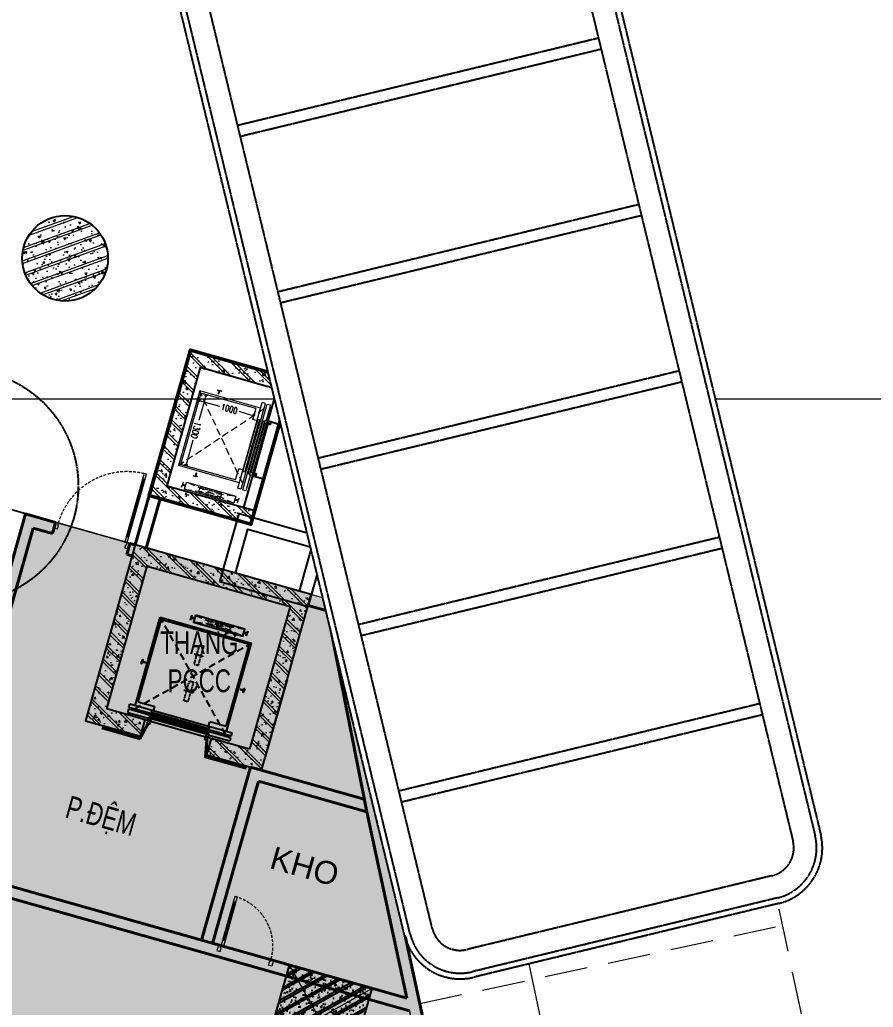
# Model space of a CAD drawing. Header units: millimetres. Extents: x -11451263 to 11578383104, y -507 to 1450429.
# Drawn here: x 11455893 to 11470842, y 1148244 to 1165549 of the extents above; entities that cross this region are included whole.
import ezdxf
from ezdxf.enums import TextEntityAlignment as Align

# ---------------------------------------------------------------- set-up
doc = ezdxf.new("R2010")
doc.units = ezdxf.units.MM
doc.header["$MEASUREMENT"] = 0
for name, pattern in [('CENTER2', [1.125, 0.75, -0.125, 0.125, -0.125]), ('DASH', [0.35, 0.25, -0.1]), ('DASH2-1', [3, 2, -1]), ('HIDDEN', [0.375, 0.25, -0.125]), ('xref.asix of  podium$0$CENTERX2', [4, 2.5, -0.5, 0.5, -0.5]), ('xref.asix of  podium$0$HIDDEN', [0.375, 0.25, -0.125]), ('xref.asix of  podium$0$PHANTOMX2', [5, 2.5, -0.5, 0.5, -0.5, 0.5, -0.5]), ('xref.asix of  podium$0$Xref_ST_MBDV Cot vach 30.7.2022$0$ST_MBDV Cot vach 220803$0$HIDDEN', [0.375, 0.25, -0.125]), ('xref.asix of  podium$0$Xref_ST_MBDV Cot vach 30.7.2022$0$ST_MBDV Cot vach 220803$0$PHANTOMX2', [5, 2.5, -0.5, 0.5, -0.5, 0.5, -0.5]), ('Xref_ST_MBDV Cot vach 30.7.2022$0$HIDDEN', [0.375, 0.25, -0.125])]:
    doc.linetypes.add(name, pattern=pattern)
doc.layers.get('0').update_dxf_attribs({"linetype": 'CONTINUOUS', "lineweight": 13})
doc.layers.get('Defpoints').update_dxf_attribs({"color": 5, "linetype": 'CONTINUOUS', "lineweight": 13})
for name, color, linetype in [('220403_HDN_Penthouse Plan$0$A-CORE-OTLN', 160, 'CONTINUOUS'), ('A-WALL-PATT', 251, 'CONTINUOUS'), ('canopy', 2, 'DASH'), ('KT-Text', 7, 'CONTINUOUS'), ('NDT Thoat nuoc rua', 3, 'CENTER2'), ('SPE-MEP-Electric', 2, 'CONTINUOUS'), ('xref.asix of  podium$0$KT-Kich thuoc', 9, 'CONTINUOUS'), ('xref.asix of  podium$0$KT-Net cot vach', 6, 'CONTINUOUS'), ('xref.asix of  podium$0$KT-Net manh', 139, 'CONTINUOUS'), ('xref.asix of  podium$0$KT-Noi that', 36, 'CONTINUOUS'), ('xref.asix of  podium$0$xref.asix of  podium$0$KT-Net cot vach', 6, 'CONTINUOUS'), ('xref.asix of  podium$0$xref.asix of  podium$0$Xref_ST_MBDV Cot vach 30.7.2022$0$KT-Tuong', 1, 'CONTINUOUS'), ('xref.asix of  podium$0$Xref_ST_MBDV Cot vach 30.7.2022$0$ST_MBDV Cot vach 220803$0$KT-Net manh', 139, 'CONTINUOUS')]:
    doc.layers.add(name, color=color, linetype=linetype)
for name, color, linetype, lineweight in [('CUA', 37, 'CONTINUOUS', 13), ('DO DIEN TICH THONG THUY', 141, 'CONTINUOUS', 13), ('KT-Chu viet', 255, 'CONTINUOUS', 20), ('KT-Kich thuoc', 159, 'CONTINUOUS', 18), ('KT-Net cat', 1, 'CONTINUOUS', 40), ('KT-Net cot', 2, 'CONTINUOUS', 50), ('KT-Net khuat', 8, 'HIDDEN', 18), ('KT-Net thay', 7, 'CONTINUOUS', 25), ('KT-Net to mau', 159, 'CONTINUOUS', 18), ('KT-Vat lieu', 250, 'CONTINUOUS', 9), ('xref.asix of  podium$0$Xref_ST_MBDV Cot vach 30.7.2022$0$ST_MBDV Cot vach 220803$0$KT-Noi that', 36, 'CONTINUOUS', 9)]:
    doc.layers.add(name, color=color, linetype=linetype, lineweight=lineweight)
doc.styles.add('Arial', font='arial.ttf')
doc.styles.add('xref.asix of  podium$0$Xref_ST_MBDV Cot vach 30.7.2022$0$ST_MBDV Cot vach 220803$0$DIM', font='vnsimli.shx', dxfattribs={"width": 0.7})
doc.styles.add('Xref_ST_MBDV Cot vach 30.7.2022$0$Arial', font='arial.ttf', dxfattribs={"width": 0.7})
doc.dimstyles.new('SPE-DIM150', dxfattribs={"dimscale": 150, "dimtxt": 2.5, "dimasz": 2.5, "dimexe": 1.25, "dimexo": 0.625, "dimtad": 1, "dimdec": 0, "dimtxsty": 'Standard', "dimcen": 2.5, "dimadec": 0, "dimazin": 0, "dimtfac": 1, "dimtdec": 0, "dimtmove": 0, "dimatfit": 3, "dimldrblk": 'CLOSEDBLANK', "dimfxl": 0, "dimarcsym": 0})
doc.dimstyles.new('xref.asix of  podium$0$Xref_ST_MBDV Cot vach 30.7.2022$0$ST_MBDV Cot vach 220803$0$CCU 1-100 A1', dxfattribs={"dimscale": 100, "dimtxt": 2.2, "dimasz": 1, "dimexe": 1, "dimexo": 0, "dimgap": 1, "dimtad": 1, "dimdec": 0, "dimdsep": 46, "dimtxsty": 'xref.asix of  podium$0$Xref_ST_MBDV Cot vach 30.7.2022$0$ST_MBDV Cot vach 220803$0$DIM', "dimblk1": 'xref.asix of  podium$0$Xref_ST_MBDV Cot vach 30.7.2022$0$ST_MBDV Cot vach 220803$0$_ARCHTICK', "dimblk2": 'xref.asix of  podium$0$Xref_ST_MBDV Cot vach 30.7.2022$0$ST_MBDV Cot vach 220803$0$_ARCHTICK', "dimsah": 1, "dimcen": 0, "dimdle": 1, "dimclrd": 256, "dimclre": 256, "dimclrt": 31, "dimadec": 0, "dimazin": 0, "dimtfac": 1, "dimtdec": 0, "dimtix": 1, "dimtmove": 2, "dimatfit": 3, "dimldrblk": 'xref.asix of  podium$0$Xref_ST_MBDV Cot vach 30.7.2022$0$ST_MBDV Cot vach 220803$0$_ARCHTICK', "dimfxl": 0, "dimtolj": 1, "dimarcsym": 0})

# ---------------------------------------------------------------- blocks, each defined once
blk = doc.blocks.new('A$C329d352b')
at = {"layer": 'SPE-MEP-Electric'}
for points in [[(-44217, 140676), (-44794, 140840), (-43920, 143923), (-43343, 143759)], [(-44163, 140869), (-44547, 140978), (-43783, 143676), (-43397, 143567)], [(-44217, 140676), (-43343, 143759)], [(-43782, 143677), (-44176, 140872)], [(-43398, 143567), (-44547, 140978)]]:
    blk.add_lwpolyline(points, dxfattribs=at)
for points in [[(-32360, 140409), (-32020, 141606), (-30480, 141169), (-30820, 139972)], [(-32086, 140561), (-31867, 141332), (-30754, 141017), (-30972, 140246)]]:
    blk.add_lwpolyline(points, close=True, dxfattribs=at)
blk = doc.blocks.new('*U81')
h = blk.add_hatch()
h.set_pattern_fill('VATLIEU04', color=250, scale=40, style=0, pattern_type=2)
h.set_pattern_definition([(50, (550, 1550), (286.904, -25.1), [30, -330]), (355, (550, 1550), (-55.5, 300.877), [24, -264]), (100.451, (573.9, 1547.9), (231.404, 275.776), [25.496, -280.457]), (46.184, (550, 1630), (426.896, -66.21), [45, -495]), (96.636, (585.57, 1624.5), (373.865, 389.65), [38.244, -420.685]), (351.184, (550, 1630), (373.865, 389.65), [36, -396]), (21, (590, 1610), (238.763, -161.048), [30, -330]), (326, (590, 1610), (97.326, 290.06), [24, -264]), (71.451, (609.9, 1596.58), (336.09, 129.012), [25.496, -280.457]), (37.5, (550, 1550), (4.864, 133.1575), [0, -260.8, 0, -268, 0, -265]), (7.5, (550, 1550), (105.228, 157.765), [0, -152.8, 0, -254.8, 0, -101]), (327.5, (460.8, 1550), (213.529, -9.022), [0, -100, 0, -312, 0, -414]), (317.5, (420.8, 1550), (233.274, 40.042), [0, -130, 0, -207.2, 0, -294]), (45, (550, 1550), (-120.208, 120.208), []), (45, (550, 1599), (-120.208, 120.208), [])])
h.paths.add_polyline_path([(-475, -475), (1025, -475), (1025, 1025), (-475, 1025)])
at = {"color": 6, "ltscale": 0.25}
blk.add_lwpolyline([(-475, -475), (1025, -475), (1025, 1025), (-475, 1025)], close=True, dxfattribs=at)
at = {"layer": 'Defpoints', "linetype": 'ByBlock', "ltscale": 30}
for p, q in [((1025, -475), (-475, 1025)), ((-475, -475), (1025, 1025))]:
    blk.add_line(p, q, dxfattribs=at)
blk = doc.blocks.new('xref.asix of  podium$0$Xref_ST_MBDV Cot vach 30.7.2022$0$ST_MBDV Cot vach 220803$0$_Open90')
at = {"color": 0, "linetype": 'ByBlock', "lineweight": -2}
for p, q in [((0, 0), (-1, 0)), ((-0.5, 0.5), (0, 0)), ((0, 0), (-0.5, -0.5))]:
    blk.add_line(p, q, dxfattribs=at)
blk = doc.blocks.new('*D79')
at = {"layer": 'Defpoints', "color": 5, "transparency": 16777216}
for p, q in [((608, 1180), (507, 1180)), ((557, 1130), (557, 913)), ((557, 230), (557, 557)), ((646, 180), (507, 180))]:
    blk.add_line(p, q, dxfattribs=at)
at = {"layer": 'Defpoints', "color": 0, "transparency": 16777216}
for p in [(557, 1180), (608, 1180), (646, 180)]:
    blk.add_point(p, dxfattribs=at)
at = {"layer": 'Defpoints', "color": 5, "transparency": 16777216, "xscale": 50, "yscale": 50, "zscale": 50}
for p, rotation in [((557, 1180), 90), ((557, 180), 270)]:
    blk.add_blockref('xref.asix of  podium$0$Xref_ST_MBDV Cot vach 30.7.2022$0$ST_MBDV Cot vach 220803$0$_Open90', p, dxfattribs=dict(at, rotation=rotation))
at = {"layer": 'Defpoints', "color": 5, "transparency": 16777216, "insert": (557, 735), "char_height": 110, "attachment_point": 5, "rotation": 90, "style": 'xref.asix of  podium$0$Xref_ST_MBDV Cot vach 30.7.2022$0$ST_MBDV Cot vach 220803$0$DIM'}
blk.add_mtext('\\A1;1000', dxfattribs=at)
blk = doc.blocks.new('xref.asix of  podium$0$Xref_ST_MBDV Cot vach 30.7.2022$0$ST_MBDV Cot vach 220803$0$_ARCHTICK')
at = {"color": 0, "linetype": 'ByBlock', "const_width": 0.15}
blk.add_lwpolyline([(-0.5, -0.5), (0.5, 0.5)], dxfattribs=at)
blk = doc.blocks.new('*D80')
at = {"layer": 'Defpoints', "color": 5, "transparency": 16777216}
for p, q in [((425, 205), (425, 326)), ((475, 276), (897, 276)), ((1675, 276), (1253, 276)), ((1725, 205), (1725, 326))]:
    blk.add_line(p, q, dxfattribs=at)
at = {"layer": 'Defpoints', "color": 0, "transparency": 16777216}
for p in [(425, 205), (1725, 276), (1725, 205)]:
    blk.add_point(p, dxfattribs=at)
at = {"layer": 'Defpoints', "color": 5, "transparency": 16777216, "xscale": 50, "yscale": 50, "zscale": 50, "rotation": 180}
blk.add_blockref('xref.asix of  podium$0$Xref_ST_MBDV Cot vach 30.7.2022$0$ST_MBDV Cot vach 220803$0$_Open90', (425, 276), dxfattribs=at)
at = {"layer": 'Defpoints', "color": 5, "transparency": 16777216, "xscale": 50, "yscale": 50, "zscale": 50}
blk.add_blockref('xref.asix of  podium$0$Xref_ST_MBDV Cot vach 30.7.2022$0$ST_MBDV Cot vach 220803$0$_Open90', (1725, 276), dxfattribs=at)
at = {"layer": 'Defpoints', "color": 5, "transparency": 16777216, "insert": (1075, 276), "char_height": 110, "attachment_point": 5, "style": 'xref.asix of  podium$0$Xref_ST_MBDV Cot vach 30.7.2022$0$ST_MBDV Cot vach 220803$0$DIM'}
blk.add_mtext('\\A1;1300', dxfattribs=at)
blk = doc.blocks.new('xref.asix of  podium$0$TM KHACH CH (NT2)')
at = {"layer": 'xref.asix of  podium$0$KT-Net manh'}
for p, q in [((2832, 100), (2832, -583.1)), ((2850, 100), (2850, -595.3)), ((2500, -537.5), (2500, -1837.5)), ((2550, -644.8), (2832, -583.1)), ((2550, -663.3), (2847, -598.3)), ((2847, -595.3), (2847, -598.3)), ((2850, -595.3), (2847, -595.3)), ((2550, -1711.7), (2847, -1776.7)), ((2550, -1730.2), (2832, -1791.9)), ((2832, -2525), (2832, -1791.9)), ((2847, -1779.7), (2847, -1776.7)), ((2850, -1779.7), (2847, -1779.7)), ((2850, -2525), (2850, -1779.7))]:
    blk.add_line(p, q, dxfattribs=at)
at = {"layer": 'xref.asix of  podium$0$KT-Net manh', "ltscale": 2}
for points in [[(2510, -637.5), (2500, -637.5), (2500, -687.5), (2550, -687.5), (2550, -637.5), (2540, -637.5), (2540, -647.5), (2541.6, -647.5), (2541.6, -639.1), (2548.4, -639.1), (2548.4, -685.9), (2501.6, -685.9), (2501.6, -639.1), (2508.4, -639.1), (2508.4, -647.5), (2510, -647.5)], [(2510, -1737.5), (2500, -1737.5), (2500, -1687.5), (2550, -1687.5), (2550, -1737.5), (2540, -1737.5), (2540, -1727.5), (2541.6, -1727.5), (2541.6, -1735.9), (2548.4, -1735.9), (2548.4, -1689.1), (2501.6, -1689.1), (2501.6, -1735.9), (2508.4, -1735.9), (2508.4, -1727.5), (2510, -1727.5)]]:
    blk.add_lwpolyline(points, close=True, dxfattribs=at)
at = {"layer": 'xref.asix of  podium$0$KT-Net manh', "const_width": 2}
for points in [[(2847, -595.3), (2832, -583.1)], [(2847, -1779.7), (2832, -1791.9)]]:
    blk.add_lwpolyline(points, dxfattribs=at)
at = {"layer": 'xref.asix of  podium$0$KT-Noi that', "linetype": 'Continuous'}
for p, q in [((1497.5, -260.5), (1497.5, -255.5)), ((1497.5, -255.5), (1535, -255.5)), ((1500.5, -263.5), (1530, -266.6)), ((1530, -316.5), (1530, -287.5)), ((1531, -317.5), (1535, -317.5)), ((1533, -283.4), (1533, -269.6)), ((1572.5, -255.5), (1535, -255.5)), ((1539, -317.5), (1535, -317.5)), ((1537.1, -283.4), (1537.1, -269.6)), ((1540, -316.5), (1540, -287.5)), ((1569.5, -263.5), (1540.1, -266.6)), ((1572.5, -260.5), (1572.5, -255.5)), ((516.5, -877.5), (545.6, -877.5)), ((516.5, -880.7), (516.5, -877.5)), ((516.5, -880.7), (545.6, -880.7)), ((551.8, -931.3), (551.8, -886.9)), ((555, -931.3), (555, -886.9)), ((558, -934.3), (562, -934.3)), ((558, -937.5), (562, -937.5)), ((565, -931.3), (565, -886.9)), ((568.2, -931.3), (568.2, -886.9)), ((603.5, -877.5), (574.4, -877.5)), ((603.5, -880.7), (574.4, -880.7)), ((603.5, -880.7), (603.5, -877.5)), ((516.5, -1894.3), (545.6, -1894.3)), ((516.5, -1897.5), (545.6, -1897.5)), ((551.8, -1843.7), (551.8, -1888.1)), ((555, -1843.7), (555, -1888.1)), ((558, -1837.5), (562, -1837.5)), ((558, -1840.7), (562, -1840.7)), ((565, -1843.7), (565, -1888.1)), ((568.2, -1843.7), (568.2, -1888.1)), ((603.5, -1894.3), (574.4, -1894.3)), ((603.5, -1897.5), (574.4, -1897.5)), ((1530, -2058.5), (1530, -2087.5)), ((1531, -2057.5), (1535, -2057.5)), ((1539, -2057.5), (1535, -2057.5)), ((1540, -2058.5), (1540, -2087.5)), ((1497.5, -2114.5), (1497.5, -2119.5)), ((1497.5, -2119.5), (1535, -2119.5)), ((1500.5, -2111.5), (1529.9, -2108.4)), ((1532.9, -2091.6), (1532.9, -2105.4)), ((1572.5, -2119.5), (1535, -2119.5)), ((1537.1, -2091.6), (1537.1, -2105.4)), ((1569.5, -2111.5), (1540.1, -2108.4)), ((1572.5, -2114.5), (1572.5, -2119.5))]:
    blk.add_line(p, q, dxfattribs=at)
at = {"layer": 'xref.asix of  podium$0$KT-Noi that', "linetype": 'Continuous', "ltscale": 2}
for p, q in [((2310, -2117.5), (2310, -257.5)), ((2370, -257.5), (2310, -257.5)), ((2370, -2117.5), (2370, -257.5)), ((2400, -2117.5), (2400, -257.5)), ((2400, -257.5), (2460, -257.5)), ((2460, -257.5), (2460, -637.5)), ((700, -356.5), (700, -2018.5)), ((2310, -356.5), (700, -356.5)), ((730, -387.5), (730, -1987.5)), ((2230, -387.5), (730, -387.5)), ((2230, -387.5), (2230, -687.5)), ((2310, -687.5), (2230, -687.5)), ((2314, -1712.5), (2314, -662.5)), ((2348, -662.5), (2314, -662.5)), ((2348, -1712.5), (2348, -662.5)), ((2411, -1717.5), (2411, -657.5)), ((2411, -657.5), (2441.3, -657.5)), ((2441.3, -1717.5), (2441.3, -657.5)), ((2455, -1687.5), (2455, -687.5)), ((2314, -1187.5), (2348, -1187.5)), ((2411, -1187.5), (2441.3, -1187.5)), ((2230, -1987.5), (2230, -1687.5)), ((2310, -1687.5), (2230, -1687.5)), ((2348, -1712.5), (2314, -1712.5)), ((2411, -1717.5), (2441.3, -1717.5)), ((2460, -2117.5), (2460, -1737.5)), ((2310, -2018.5), (700, -2018.5)), ((2230, -1987.5), (730, -1987.5)), ((2370, -2117.5), (2310, -2117.5)), ((2400, -2117.5), (2460, -2117.5))]:
    blk.add_line(p, q, dxfattribs=at)
at = {"layer": 'xref.asix of  podium$0$KT-Noi that', "linetype": 'xref.asix of  podium$0$HIDDEN', "ltscale": 500}
for p, q in [((2370, -356.5), (700, -2018.5)), ((2370, -2018.5), (700, -356.5)), ((495, -937.5), (625, -1837.5)), ((495, -1837.5), (625, -937.5))]:
    blk.add_line(p, q, dxfattribs=at)
at = {"layer": 'xref.asix of  podium$0$KT-Noi that', "linetype": 'xref.asix of  podium$0$CENTERX2'}
for p, q in [((1155, -1101.5), (1155, -1270.8)), ((1815, -1101.5), (1815, -1270.8))]:
    blk.add_line(p, q, dxfattribs=at)
at = {"layer": 'xref.asix of  podium$0$KT-Noi that', "linetype": 'Continuous', "ltscale": 2}
for points in [[(2485, -637.5), (2445, -637.5), (2445, -687.5), (2485, -687.5)], [(495, -937.5), (625, -937.5), (625, -1837.5), (495, -1837.5)], [(2485, -1737.5), (2445, -1737.5), (2445, -1687.5), (2485, -1687.5)]]:
    blk.add_lwpolyline(points, close=True, dxfattribs=at)
at = {"layer": 'xref.asix of  podium$0$KT-Noi that', "linetype": 'xref.asix of  podium$0$PHANTOMX2'}
for points in [[(524, -1187.5), (524, -1587.5), (596, -1587.5), (596, -1187.5)], [(975, -1151.5), (975, -1223.5), (1335, -1223.5), (1335, -1151.5)], [(1635, -1151.5), (1635, -1223.5), (1995, -1223.5), (1995, -1151.5)]]:
    blk.add_lwpolyline(points, close=True, dxfattribs=at)
at = {"layer": 'xref.asix of  podium$0$KT-Noi that', "linetype": 'Continuous'}
for centre, radius, start, end in [((1500.5, -260.5), 3, 179.99965, 269.99965), ((1530, -269.6), 3, 359.99965, 89.99965), ((1527.7, -282.8), 5.25, 295.66937, 353.31693), ((1531, -316.5), 1, 179.99965, 269.99965), ((1540.1, -269.6), 3, 89.99965, 179.99965), ((1542.3, -282.8), 5.25, 186.68237, 244.32993), ((1539, -316.5), 1, 269.99965, 359.99965), ((1569.5, -260.5), 3, 269.99965, 359.99965), ((545.6, -886.9), 9.4, 359.99965, 89.99965), ((545.6, -886.9), 6.2, 359.99965, 89.99965), ((558, -931.3), 6.2, 179.99965, 269.99965), ((558, -931.3), 3, 179.99965, 269.99965), ((562, -931.3), 6.2, 269.99965, 359.99965), ((562, -931.3), 3, 269.99965, 359.99965), ((574.4, -886.9), 9.4, 89.99965, 179.99965), ((574.4, -886.9), 6.2, 89.99965, 179.99965), ((545.6, -1888.1), 6.2, 269.99965, 359.99965), ((545.6, -1888.1), 9.4, 269.99965, 359.99965), ((558, -1843.7), 6.2, 89.99965, 179.99965), ((558, -1843.7), 3, 89.99965, 179.99965), ((562, -1843.7), 6.2, 359.99965, 89.99965), ((562, -1843.7), 3, 359.99965, 89.99965), ((574.4, -1888.1), 9.4, 179.99965, 269.99965), ((574.4, -1888.1), 6.2, 179.99965, 269.99965), ((1531, -2058.5), 1, 89.99965, 179.99965), ((1539, -2058.5), 1, 359.99965, 89.99965), ((1500.5, -2114.5), 3, 89.99965, 179.99965), ((1529.9, -2105.4), 3, 269.99965, 359.99965), ((1527.7, -2092.2), 5.25, 6.68237, 64.32993), ((1542.3, -2092.2), 5.25, 115.66937, 173.31693), ((1540.1, -2105.4), 3, 179.99965, 269.99965), ((1569.5, -2114.5), 3, 359.99965, 89.99965)]:
    blk.add_arc(centre, radius, start, end, dxfattribs=at)
blk = doc.blocks.new('*U321')
blk.add_line((115, -40), (1126, 245))
for points in [[(14, -48), (1216, 292), (1227, 253), (24, -87)], [(110, -21), (121, -59), (1131, 226), (1120, 265)], [(-96, -27), (-80, -85), (-22, -69), (-25, -59), (14, -48), (0, 0)], [(271, -1326), (255, -1269), (312, -1252), (315, -1262), (354, -1251), (367, -1299)]]:
    blk.add_lwpolyline(points, close=True)
at = {"linetype": 'Xref_ST_MBDV Cot vach 30.7.2022$0$HIDDEN', "ltscale": 200}
blk.add_arc((14, -48), 1250, 285.7788, 15.7788, dxfattribs=at)
blk = doc.blocks.new('_ClosedBlank')
at = {"linetype": 'ByBlock', "lineweight": -2}
for p, q in [((-1, 0.167), (0, 0)), ((-1, 0.167), (-1, -0.167)), ((0, 0), (-1, -0.167))]:
    blk.add_line(p, q, dxfattribs=at)
blk = doc.blocks.new('*U404')
blk.add_line((77, 95), (751, 285))
for points in [[(-368, 936), (-352, 878), (-294, 894), (-297, 904), (-259, 915), (-272, 963)], [(-14, 48), (853, 293), (842, 332), (-24, 87)], [(83, 75), (72, 114), (746, 304), (757, 266)], [(-96, -27), (-113, 31), (-55, 47), (-52, 37), (-14, 48), (0, 0)]]:
    blk.add_lwpolyline(points, close=True)
at = {"linetype": 'Xref_ST_MBDV Cot vach 30.7.2022$0$HIDDEN', "ltscale": 200}
blk.add_arc((-14, 48), 901, 15.7788, 105.7788, dxfattribs=at)
blk = doc.blocks.new('WWW')
at = {"layer": 'Defpoints', "linetype": 'DASH2-1', "lineweight": 13, "ltscale": 1000, "flags": 128}
blk.add_lwpolyline([(11429817, 1022160), (11450185, 1019986), (11488616, 1021167), (11491469, 1024811), (11462656, 1159054), (11457975, 1176931), (11455626, 1177745), (11446686, 1170981), (11423167, 1153070), (11399484, 1135983, 0.684877), (11429817, 1022160)], format="xyb", dxfattribs=at)
blk = doc.blocks.new('jghjghjgh')
at = {"layer": 'Defpoints', "linetype": 'HIDDEN', "ltscale": 3000}
blk.add_line((11462899, 1148308), (11469253, 1149677), dxfattribs=at)
blk.add_lwpolyline([(11456996, 1172367, -0.049369), (11457250, 1171653), (11460684, 1158584), (11464181, 1142359), (11470535, 1143729), (11467007, 1160096), (11464105, 1171140), (11463521, 1173363, 0.046068), (11462874, 1175143), (11456996, 1172367)], format="xyb", dxfattribs=at)
blk = doc.blocks.new('jghhjkghjkgj')
at = {"layer": 'DO DIEN TICH THONG THUY', "elevation": 0}
blk.add_lwpolyline([(11459062, 1131341), (11461019, 1138270), (11459768, 1138623), (11460176, 1140067), (11461427, 1139713), (11463197, 1145976), (11462722, 1148180), (11462007, 1148383), (11461653, 1147132), (11460210, 1147539), (11460563, 1148790), (11454212, 1150592), (11455121, 1153809), (11442035, 1157507), (11441183, 1154490, -0.974186), (11440767, 1153018), (11438817, 1146118, -0.974187), (11438401, 1144646), (11436451, 1137746, -0.974187), (11436035, 1136274), (11434085, 1129373, -0.664839)], format="xyb", dxfattribs=at)
blk = doc.blocks.new('hgjghj')
at = {"layer": 'A-WALL-PATT', "true_color": 0xabb2b5}
h = blk.add_hatch(color=253, dxfattribs=at)
h.dxf.hatch_style = 1
h.paths.add_polyline_path([(11436646, 1159707), (11438088, 1159308), (11436673, 1154210), (11440726, 1153086), (11441972, 1157548), (11447538, 1155970), (11448413, 1159048), (11461376, 1155372), (11462672, 1149364), (11462892, 1148340), (11463403, 1145969), (11465230, 1145453), (11463197, 1145976), (11462722, 1148180), (11454210, 1150586), (11456000, 1156896), (11448413, 1159048), (11437830, 1162039), (11437151, 1161525)])
h = blk.add_hatch(color=253, dxfattribs=at)
h.dxf.hatch_style = 1
h.paths.add_polyline_path([(11436646, 1159707), (11438088, 1159308), (11436673, 1154210), (11440726, 1153086), (11441972, 1157548), (11447538, 1155970), (11448413, 1159048), (11461376, 1155372), (11462672, 1149364), (11462892, 1148340), (11463403, 1145969), (11465230, 1145453), (11463197, 1145976), (11462722, 1148180), (11454210, 1150586), (11456000, 1156896), (11448413, 1159048), (11437830, 1162039), (11437151, 1161525)])
at = {"layer": 'A-WALL-PATT', "true_color": 0xf1f36d}
h = blk.add_hatch(color=51, dxfattribs=at)
h.dxf.hatch_style = 1
edge = h.paths.add_edge_path()
edge.add_line((11400417, 1114522), (11393729, 1120046))
edge.add_arc((11392149, 1120557), 1661, 342.0512, 379.3502)
edge.add_arc((11397533, 1122829), 4187, 140.7169, 204.269, ccw=False)
edge.add_line((11394292, 1125480), (11406005, 1139670))
edge.add_arc((11408121, 1137815), 2814, 115.4435, 138.7669, ccw=False)
edge.add_arc((11408116, 1137836), 2793, 71.9427, 115.5353, ccw=False)
edge.add_line((11408981, 1140491), (11423513, 1135368))
edge.add_arc((11425517, 1142388), 7300, 254.0664, 262.0884)
edge.add_arc((11425521, 1142382), 7295, 262.0509, 344.2587)
edge.add_line((11432542, 1140403), (11435749, 1151752))
edge.add_line((11435749, 1151752), (11436167, 1151637))
edge.add_line((11436167, 1151637), (11436866, 1154157))
edge.add_line((11436866, 1154157), (11440536, 1153137))
edge.add_line((11440536, 1153137), (11441972, 1157548))
edge.add_line((11441972, 1157548), (11455125, 1153819))
edge.add_line((11455125, 1153819), (11454210, 1150586))
edge.add_line((11454210, 1150586), (11462722, 1148180))
edge.add_line((11462722, 1148180), (11463197, 1145976))
edge.add_line((11463197, 1145976), (11461019, 1138270))
edge.add_line((11461019, 1138270), (11461212, 1138215))
edge.add_line((11461212, 1138215), (11456484, 1121485))
edge.add_line((11456484, 1121485), (11433498, 1127980))
edge.add_line((11433498, 1127980), (11434360, 1131062))
edge.add_line((11434360, 1131062), (11430758, 1132085))
edge.add_arc((11430348, 1130643), 1500, 74.1404, 112.3576)
edge.add_arc((11425517, 1142388), 11200, 260.4187, 292.3576, ccw=False)
edge.add_line((11423653, 1131344), (11417121, 1133200))
edge.add_arc((11416828, 1131138), 2082, 81.9202, 134.1726)
edge.add_line((11415377, 1132632), (11413602, 1130480))
edge.add_line((11413602, 1130480), (11412261, 1128864))
edge.add_line((11412261, 1128864), (11408249, 1124006))
edge.add_line((11408249, 1124006), (11414418, 1118912))
edge.add_line((11414418, 1118912), (11412507, 1116599))
edge.add_line((11412507, 1116599), (11406339, 1121693))
edge.add_line((11406339, 1121693), (11402391, 1116913))
edge.add_line((11402391, 1116913), (11410025, 1110608))
edge.add_line((11410025, 1110608), (11408053, 1108222))
edge.add_line((11408053, 1108222), (11400417, 1114522))
blk.add_lwpolyline([(11436646, 1159707), (11438088, 1159308), (11436673, 1154210), (11440726, 1153086), (11441972, 1157548), (11447538, 1155970), (11448413, 1159048), (11461376, 1155372), (11462672, 1149364), (11462892, 1148340), (11463403, 1145969), (11465230, 1145453), (11463197, 1145976), (11463197, 1145976), (11462722, 1148180), (11454210, 1150586), (11456000, 1156896), (11448413, 1159048), (11437830, 1162039), (11437151, 1161525), (11436646, 1159707, 2.147126)], format="xyb")
at = {"elevation": 0}
blk.add_lwpolyline([(11408981, 1140491), (11423513, 1135368, 0.035017), (11424513, 1135157, 0.374918), (11432542, 1140403), (11435749, 1151752), (11436167, 1151637), (11436866, 1154157), (11440536, 1153137), (11441972, 1157548), (11455125, 1153819), (11454210, 1150586), (11462722, 1148180), (11463197, 1145976), (11461019, 1138270), (11461212, 1138215), (11456484, 1121485), (11433498, 1127980), (11434360, 1131062), (11430758, 1132085, 0.168317), (11429778, 1132030, -0.140269), (11423653, 1131344), (11417121, 1133200, 0.232028)], format="xyb", dxfattribs=at)
blk = doc.blocks.new('khgklh')
at = {"ltscale": 5}
blk.add_wipeout([(32602, 76027), (33363, 77137), (38685, 78529), (39892, 77792), (45303, 55444), (44861, 54387), (39216, 52966), (38008, 53702)], dxfattribs=at).translate(0, 0, 0)
at = {"layer": 'canopy', "ltscale": 5}
for p, q in [((35085, 67898, 0), (41403, 69428)), ((35132, 67704, 0), (41450, 69233)), ((35791, 64982, 0), (42109, 66512)), ((35838, 64788, 0), (42156, 66318)), ((36497, 62067, 0), (42815, 63596)), ((36544, 61872, 0), (42862, 63402)), ((37203, 59151, 0), (43521, 60681)), ((37250, 58956, 0), (43568, 60486)), ((37909, 56235, 0), (44227, 57765)), ((37956, 56041, 0), (44274, 57570))]:
    blk.add_line(p, q, dxfattribs=at)
at = {"layer": 'canopy', "ltscale": 5, "elevation": 0}
for points in [[(33339, 77234), (38685, 78529, -0.414214), (39892, 77792), (45298, 55467, -0.414214), (44561, 54260), (39216, 52966, -0.414214), (38008, 53702), (32602, 76027, -0.414214)], [(33363, 77137), (38708, 78431, -0.414214), (39795, 77768), (45200, 55444, -0.414214), (44538, 54357), (39192, 53063, -0.414214), (38105, 53726), (32700, 76050, -0.414214)], [(33457, 76748), (38802, 78043, -0.414214), (39406, 77674), (44812, 55350, -0.414214), (44443, 54746), (39098, 53452, -0.414214), (38494, 53820), (33088, 76145, -0.414214)]]:
    blk.add_lwpolyline(points, format="xyb", close=True, dxfattribs=at)
blk = doc.blocks.new('A$C59794006')
at = {"layer": 'NDT Thoat nuoc rua'}
blk.add_circle((-31959, 132072, 0), 2044, dxfattribs=at)
blk = doc.blocks.new('xref.asix of  podium$0$Xref_ST_MBDV Cot vach 30.7.2022$0$ST_MBDV Cot vach 220803$0$THANG MAY RAC 500KG')
at = {"layer": 'xref.asix of  podium$0$Xref_ST_MBDV Cot vach 30.7.2022$0$ST_MBDV Cot vach 220803$0$KT-Net manh'}
blk.add_line((575, 1450), (1575, 1450), dxfattribs=at)
at = {"layer": 'xref.asix of  podium$0$Xref_ST_MBDV Cot vach 30.7.2022$0$ST_MBDV Cot vach 220803$0$KT-Net manh', "linetype": 'Continuous', "ltscale": 2}
blk.add_line((575, 1450), (1575, 1450), dxfattribs=at)
at = {"layer": 'xref.asix of  podium$0$Xref_ST_MBDV Cot vach 30.7.2022$0$ST_MBDV Cot vach 220803$0$KT-Net manh', "ltscale": 2}
for points in [[(575, 1460), (575, 1450), (625, 1450), (625, 1500), (575, 1500), (575, 1490), (585, 1490), (585, 1491.6), (576.6, 1491.6), (576.6, 1498.4), (623.4, 1498.4), (623.4, 1451.6), (576.6, 1451.6), (576.6, 1458.4), (585, 1458.4), (585, 1460)], [(1575, 1460), (1575, 1450), (1525, 1450), (1525, 1500), (1575, 1500), (1575, 1490), (1565, 1490), (1565, 1491.6), (1573.4, 1491.6), (1573.4, 1498.4), (1526.6, 1498.4), (1526.6, 1451.6), (1573.4, 1451.6), (1573.4, 1458.4), (1565, 1458.4), (1565, 1460)]]:
    blk.add_lwpolyline(points, close=True, dxfattribs=at)
at = {"layer": 'xref.asix of  podium$0$Xref_ST_MBDV Cot vach 30.7.2022$0$ST_MBDV Cot vach 220803$0$KT-Noi that', "linetype": 'Continuous', "ltscale": 2}
for p, q in [((295, 1410), (575, 1410)), ((295, 1350), (295, 1410)), ((1555, 1391.3), (595, 1391.3)), ((595, 1361), (595, 1391.3)), ((1525, 1405), (625, 1405)), ((1075, 1361), (1075, 1391.3)), ((1555, 1361), (1555, 1391.3)), ((1855, 1410), (1575, 1410)), ((1855, 1350), (1855, 1410)), ((1855, 1350), (295, 1350)), ((1855, 1320), (295, 1320)), ((295, 1320), (295, 1260)), ((1855, 1260), (295, 1260)), ((394, 1260), (394, 150)), ((1555, 1361), (595, 1361)), ((1550, 1298), (600, 1298)), ((600, 1298), (600, 1264)), ((1550, 1264), (600, 1264)), ((625, 1260), (625, 1180)), ((1075, 1264), (1075, 1298)), ((1525, 1260), (1525, 1180)), ((1550, 1298), (1550, 1264)), ((1756, 1260), (1756, 150)), ((1855, 1320), (1855, 1260)), ((425, 1180), (425, 180)), ((425, 1180), (625, 1180)), ((1725, 1180), (1525, 1180)), ((1725, 1180), (1725, 180)), ((425, 180), (1725, 180)), ((394, 150), (1756, 150))]:
    blk.add_line(p, q, dxfattribs=at)
at = {"layer": 'xref.asix of  podium$0$Xref_ST_MBDV Cot vach 30.7.2022$0$ST_MBDV Cot vach 220803$0$KT-Noi that', "linetype": 'xref.asix of  podium$0$Xref_ST_MBDV Cot vach 30.7.2022$0$ST_MBDV Cot vach 220803$0$HIDDEN', "ltscale": 500}
for p, q in [((394, 1320), (1756, 150)), ((1756, 1320), (394, 150)), ((2126.2, 363.2), (1996.2, 1263.2)), ((2126.2, 1263.2), (1996.2, 363.2))]:
    blk.add_line(p, q, dxfattribs=at)
at = {"layer": 'xref.asix of  podium$0$Xref_ST_MBDV Cot vach 30.7.2022$0$ST_MBDV Cot vach 220803$0$KT-Noi that', "linetype": 'Continuous'}
for p, q in [((2017.7, 1323.2), (2046.8, 1323.2)), ((2017.7, 1320), (2046.8, 1320)), ((2053, 1269.4), (2053, 1313.8)), ((2056.2, 1269.4), (2056.2, 1313.8)), ((2063.2, 1266.4), (2059.2, 1266.4)), ((2063.2, 1263.2), (2059.2, 1263.2)), ((2066.2, 1269.4), (2066.2, 1313.8)), ((2069.4, 1269.4), (2069.4, 1313.8)), ((2104.7, 1323.2), (2075.6, 1323.2)), ((2104.7, 1320), (2075.6, 1320)), ((298, 522.5), (293, 522.5)), ((293, 522.5), (293, 485)), ((301, 519.5), (304.1, 490.1)), ((1849, 519.5), (1845.9, 490.1)), ((1852, 522.5), (1857, 522.5)), ((1857, 522.5), (1857, 485)), ((293, 447.5), (293, 485)), ((298, 447.5), (293, 447.5)), ((301, 450.5), (304.1, 479.9)), ((320.9, 487.1), (307.1, 487.1)), ((320.9, 482.9), (307.1, 482.9)), ((354, 490), (325, 490)), ((354, 480), (325, 480)), ((355, 489), (355, 485)), ((355, 481), (355, 485)), ((1795, 489), (1795, 485)), ((1795, 481), (1795, 485)), ((1796, 490), (1825, 490)), ((1796, 480), (1825, 480)), ((1829.1, 487.1), (1842.9, 487.1)), ((1829.1, 482.9), (1842.9, 482.9)), ((1849, 450.5), (1845.9, 479.9)), ((1852, 447.5), (1857, 447.5)), ((1857, 447.5), (1857, 485)), ((2053, 357), (2053, 312.6)), ((2056.2, 357), (2056.2, 312.6)), ((2063.2, 363.2), (2059.2, 363.2)), ((2063.2, 360), (2059.2, 360)), ((2066.2, 357), (2066.2, 312.6)), ((2069.4, 357), (2069.4, 312.6)), ((2017.7, 306.4), (2046.8, 306.4)), ((2017.7, 306.4), (2017.7, 303.2)), ((2017.7, 303.2), (2046.8, 303.2)), ((2104.7, 306.4), (2075.6, 306.4)), ((2104.7, 303.2), (2075.6, 303.2)), ((2104.7, 306.4), (2104.7, 303.2))]:
    blk.add_line(p, q, dxfattribs=at)
at = {"layer": 'xref.asix of  podium$0$Xref_ST_MBDV Cot vach 30.7.2022$0$ST_MBDV Cot vach 220803$0$KT-Noi that', "linetype": 'Continuous', "ltscale": 2}
for points in [[(575, 1435), (575, 1395), (625, 1395), (625, 1435)], [(1575, 1435), (1575, 1395), (1525, 1395), (1525, 1435)], [(2126.2, 363.2), (1996.2, 363.2), (1996.2, 1263.2), (2126.2, 1263.2)]]:
    blk.add_lwpolyline(points, close=True, dxfattribs=at)
at = {"layer": 'xref.asix of  podium$0$Xref_ST_MBDV Cot vach 30.7.2022$0$ST_MBDV Cot vach 220803$0$KT-Noi that', "linetype": 'xref.asix of  podium$0$Xref_ST_MBDV Cot vach 30.7.2022$0$ST_MBDV Cot vach 220803$0$PHANTOMX2'}
blk.add_lwpolyline([(2097.2, 613.2), (2097.2, 1013.2), (2025.2, 1013.2), (2025.2, 613.2)], close=True, dxfattribs=at)
at = {"layer": 'xref.asix of  podium$0$Xref_ST_MBDV Cot vach 30.7.2022$0$ST_MBDV Cot vach 220803$0$KT-Noi that', "linetype": 'Continuous'}
for centre, radius, start, end in [((2046.8, 1313.8), 9.4, 0, 90), ((2046.8, 1313.8), 6.2, 0, 90), ((2059.2, 1269.4), 6.2, 180, 270), ((2059.2, 1269.4), 3, 180, 270), ((2063.2, 1269.4), 6.2, 270, 0), ((2063.2, 1269.4), 3, 270, 0), ((2075.6, 1313.8), 9.4, 90, 180), ((2075.6, 1313.8), 6.2, 90, 180), ((298, 519.5), 3, 0, 90), ((1852, 519.5), 3, 90, 180), ((298, 450.5), 3, 270, 0), ((307.1, 490.1), 3, 180, 270), ((307.1, 479.9), 3, 90, 180), ((320.3, 492.3), 5.25, 276.68272, 334.33028), ((320.3, 477.7), 5.25, 25.66972, 83.31728), ((354, 489), 1, 0, 90), ((354, 481), 1, 270, 0), ((1796, 489), 1, 90, 180), ((1796, 481), 1, 180, 270), ((1829.7, 492.3), 5.25, 205.66972, 263.31728), ((1829.7, 477.7), 5.25, 96.68272, 154.33028), ((1842.9, 490.1), 3, 270, 0), ((1842.9, 479.9), 3, 0, 90), ((1852, 450.5), 3, 180, 270), ((2059.2, 357), 6.2, 90, 180), ((2059.2, 357), 3, 90, 180), ((2063.2, 357), 6.2, 0, 90), ((2063.2, 357), 3, 0, 90), ((2046.8, 312.6), 9.4, 270, 0), ((2046.8, 312.6), 6.2, 270, 0), ((2075.6, 312.6), 9.4, 180, 270), ((2075.6, 312.6), 6.2, 180, 270)]:
    blk.add_arc(centre, radius, start, end, dxfattribs=at)
at = {"layer": 'Defpoints', "color": 5}
for base, p1, p2, angle, picture, middle in [((556.9, 1180), (645.5, 180), (608.5, 1180), 90, '*D79', (556.9, 735)), ((1725, 275.7), (425, 204.6), (1725, 204.6), 180, '*D80', (1075, 275.7))]:
    dim = blk.add_linear_dim(base=base, p1=p1, p2=p2, angle=angle, dimstyle='xref.asix of  podium$0$Xref_ST_MBDV Cot vach 30.7.2022$0$ST_MBDV Cot vach 220803$0$CCU 1-100 A1', override={"dimscale": 50, "dimblk1": 'xref.asix of  podium$0$Xref_ST_MBDV Cot vach 30.7.2022$0$ST_MBDV Cot vach 220803$0$_Open90', "dimblk2": 'xref.asix of  podium$0$Xref_ST_MBDV Cot vach 30.7.2022$0$ST_MBDV Cot vach 220803$0$_Open90', "dimclrd": 5, "dimclre": 5, "dimclrt": 5, "dimlwd": 65535, "dimlwe": 65535}, dxfattribs=at)
    dim.commit()
    dim.dimension.update_dxf_attribs({"geometry": picture, "text_midpoint": middle, "dimtype": 128})
blk = doc.blocks.new('gfdgdfg')
at = {"layer": 'KT-Vat lieu', "ltscale": 0.5}
h = blk.add_hatch(dxfattribs=at)
h.set_pattern_fill('VATLIEU04', color=256, scale=50, angle=335, pattern_type=2)
h.set_pattern_definition([(25, (-102670.27, 114112.23), (311.76915, -180), [37.5, -412.5]), (330, (-102670.27, 114112.23), (96.0694, 370.1782), [30, -330]), (75.4514, (-102644.3, 114097.23), (407.8386, 190.1779), [31.8701, -350.5711]), (21.1842, (-102628, 114202.86), (448.6488, -300.5234), [56.25, -618.75]), (71.6356, (-102590.6, 114177.8), (629.386, 243.9225), [47.8051, -525.8565]), (326.1842, (-102628, 114202.86), (629.3859, 243.923), [45, -495]), (356, (-102593.26, 114159.07), (185.4137, -308.5802), [37.5, -412.5]), (301, (-102593.26, 114159.07), (263.4901, 277.1898), [30, -330]), (46.4514, (-102577.8, 114133.36), (448.9038, -31.3908), [31.8701, -350.5711]), (12.5, (-102670.27, 114112.23), (75.8538, 148.28266), [0, -326, 0, -335, 0, -331.25]), (342.5, (-102670.27, 114112.23), (202.55378, 123.1402), [0, -191, 0, -318.5, 0, -126.25]), (302.5, (-102771.33, 114159.35), (237.13767, -123.02238), [0, -125, 0, -390, 0, -517.5]), (292.5, (-102816.64, 114180.49), (285.4262, -77.8696), [0, -162.5, 0, -259, 0, -367.5]), (20, (-102670.27, 114112.23), (-72.67928, 199.6847), []), (20, (-102644.39, 114167.74), (-72.67928, 199.6847), [])])
edge = h.paths.add_edge_path()
edge.add_arc((7426.3, 65446.7), 750, 0, 360)
at = {"layer": 'KT-Vat lieu'}
h = blk.add_hatch(dxfattribs=at)
h.set_pattern_fill('1BETONG2-BOP', color=256, scale=50, pattern_type=2)
h.set_pattern_definition([(50, (-11764260.9, -1095921.58), (358.630091, -31.3760675), [37.5, -412.5]), (355, (-11764260.9, -1095921.58), (-69.375667, 376.096067), [30, -330]), (100.4514, (-11764231, -1095924.2), (289.254691, 344.719771), [31.870095, -350.571056]), (46.1842, (-11764260.9, -1095821.6), (533.620524, -82.759507), [56.25, -618.75]), (96.6356, (-11764216.43, -1095828.5), (467.331353, 487.058935), [47.805144, -525.8565]), (351.1842, (-11764260.9, -1095821.6), (467.330973, 487.0593), [45, -495]), (21, (-11764210.9, -1095846.58), (298.453526, -201.309445), [37.5, -412.5]), (226, (-11764210.9, -1095846.58), (335.941061, -182.769905), [30, -330]), (71.4514, (-11764186.03, -1095863.36), (420.111314, 161.265248), [31.870095, -350.571056]), (67.5, (-11764260.9, -1095921.58), (-77.9580917, 147.1872309), [0, -326, 0, -335, 0, -331.25]), (4.5, (-11764260.9, -1095921.58), (141.675462, 190.0515943), [0, -191, 0, -318.5, 0, -126.25]), (327.5, (-11764372.4, -1095921.58), (266.9112181, -11.2774359), [0, -125, 0, -390, 0, -517.5]), (317.5, (-11764422.4, -1095921.58), (291.5930847, 50.052491), [0, -162.5, 0, -259, 0, -367.5]), (315, (-11764260.9, -1095921.58), (150.260191, 150.260191), []), (315, (-11764260.9, -1095860.33), (150.260191, 150.260191), [])])
h.paths.add_polyline_path([(10681.6, 60785.9), (8901.3, 61289), (9621.9, 63839.1), (11402.2, 63336), (11334.2, 63095.5), (9794.5, 63530.5), (9209.9, 61461.6), (10749.6, 61026.5)])
h = blk.add_hatch(dxfattribs=at)
h.set_pattern_fill('1BETONG2-BOP', color=256, scale=50)
h.set_pattern_definition([(50, (349398.15, -124302.14), (358.6301, -31.37607), [37.5, -412.5]), (355, (349398.15, -124302.14), (-69.37567, 376.09607), [30, -330]), (100.4514, (349428.03, -124304.76), (289.2547, 344.71977), [31.8701, -350.57106]), (46.1842, (349398.15, -124202.14), (533.6205, -82.7595), [56.25, -618.75]), (96.6356, (349442.6, -124209.04), (467.33135, 487.05894), [47.80514, -525.8565]), (351.1842, (349398.15, -124202.14), (467.331, 487.0593), [45, -495]), (21, (349448.15, -124227.14), (298.45353, -201.30945), [37.5, -412.5]), (226, (349448.15, -124227.14), (335.94106, -182.7699), [30, -330]), (71.4514, (349473, -124243.9), (420.1113, 161.26525), [31.8701, -350.57106]), (67.5, (349398.15, -124302.14), (-77.95809, 147.18723), [0, -326, 0, -335, 0, -331.25]), (4.5, (349398.15, -124302.14), (141.67546, 190.051594), [0, -191, 0, -318.5, 0, -126.25]), (327.5, (349286.65, -124302.14), (266.91122, -11.277436), [0, -125, 0, -390, 0, -517.5]), (317.5, (349236.65, -124302.14), (291.59308, 50.05249), [0, -162.5, 0, -259, 0, -367.5]), (315, (349398.15, -124302.14), (150.26019, 150.26019), []), (315, (349398.15, -124240.9), (150.26019, 150.26019), [])])
h.paths.add_polyline_path([(10947.4, 56762), (10947.5, 56762), (11736, 59552.7), (8656.6, 60422.9), (7786.5, 57343.4), (8748.8, 57071.5), (8830.3, 57360.2), (8156.7, 57550.6), (8863.7, 60052.6), (11365.8, 59345.6), (10658.8, 56843.6), (9985.1, 57033.9), (9903.6, 56745.2), (10865.7, 56473.4)])
at = {"layer": 'KT-Net cat'}
for p, q in [((10985.4, 62596.5, 0), (10713.5, 61634.2, 0)), ((11177.9, 62542.1, 0), (10906, 61579.8, 0))]:
    blk.add_line(p, q, dxfattribs=at)
at = {"layer": 'xref.asix of  podium$0$KT-Net cot vach', "ltscale": 0.5}
blk.add_lwpolyline([(10681.6, 60785.9), (8901.3, 61289), (9621.9, 63839.1), (11402.2, 63336), (11334.2, 63095.5), (9794.5, 63530.5), (9209.9, 61461.6), (10749.6, 61026.5)], close=True, dxfattribs=at)
at = {"layer": 'xref.asix of  podium$0$xref.asix of  podium$0$KT-Net cot vach', "ltscale": 0.5}
blk.add_lwpolyline([(10658.7, 56843.6), (9985.1, 57033.9), (9903.5, 56745.2), (10866.4, 56475.9), (10866.4, 56475.9), (10947.4, 56762), (11736, 59552.7), (8656.6, 60422.9), (7786.4, 57343.5), (8748.8, 57071.5), (8830.3, 57360.2), (8156.7, 57550.6), (8863.7, 60052.6), (11365.8, 59345.6), (10658.7, 56843.6)], dxfattribs=at)
blk.add_circle((7426.3, 65446.7), 750, dxfattribs=at)
at = {"layer": 'xref.asix of  podium$0$xref.asix of  podium$0$Xref_ST_MBDV Cot vach 30.7.2022$0$KT-Tuong'}
for p, q in [((10985.4, 62596.5, 0), (11177.9, 62542.1, 0)), ((10713.5, 61634.2, 0), (10906, 61579.8, 0))]:
    blk.add_line(p, q, dxfattribs=at)
at = {"layer": 'xref.asix of  podium$0$xref.asix of  podium$0$Xref_ST_MBDV Cot vach 30.7.2022$0$KT-Tuong', "elevation": 0}
for points in [[(10985.4, 62596.5), (11141.8, 63149.8)], [(11177.9, 62542.1), (11334.2, 63095.5)], [(10557.2, 61080.9), (10713.5, 61634.2)], [(10749.6, 61026.5), (10906, 61579.8)]]:
    blk.add_lwpolyline(points, dxfattribs=at)
at = {"layer": 'xref.asix of  podium$0$KT-Kich thuoc', "xscale": -0.9999999999999999, "rotation": 74.22122041140406}
blk.add_blockref('xref.asix of  podium$0$TM KHACH CH (NT2)', (8941.1, 59926.8), dxfattribs=at)
at = {"layer": 'xref.asix of  podium$0$xref.asix of  podium$0$KT-Net cot vach', "linetype": 'ByBlock', "xscale": -0.9999999999999977, "rotation": 254.2212213650004}
blk.add_blockref('*U81', (11534.9, 51945.8), dxfattribs=at)
at = {"layer": 'xref.asix of  podium$0$Xref_ST_MBDV Cot vach 30.7.2022$0$ST_MBDV Cot vach 220803$0$KT-Noi that', "rotation": 254.221310481369}
blk.add_blockref('xref.asix of  podium$0$Xref_ST_MBDV Cot vach 30.7.2022$0$ST_MBDV Cot vach 220803$0$THANG MAY RAC 500KG', (9746.4, 63544.1, 0), dxfattribs=at)
blk = doc.blocks.new('A$C26E72C3C')
at = {"layer": 'SPE-MEP-Electric'}
blk.add_leader([(-2479, -25559, 0), (38222, -25559, 0)], dimstyle='SPE-DIM150', override={"dimgap": 0.625, "dimtad": 0, "dimfxl": 2}, dxfattribs=at)

msp = doc.modelspace()

# ---------------------------------------------------------------- linework, layer by layer
at = {"layer": '220403_HDN_Penthouse Plan$0$A-CORE-OTLN', "extrusion": (1.32022e-05, -2.40609e-05, 1)}
msp.add_line((11460576.5, 1153987.1), (11460182.4, 1152591.7), dxfattribs=at)
at = {"layer": 'Defpoints'}
msp.add_lwpolyline([(11408984.6, 1140702.2), (11423574.2, 1135559, 0.4147556), (11432349.9, 1140457.2), (11435553.5, 1151794.3), (11433077.1, 1152494.1), (11434874.5, 1158855), (11436385.4, 1158430.3), (11436686.4, 1159745.9), (11437366.2, 1162151.7), (11441484.2, 1161006), (11442199.1, 1163539.8), (11453816.8, 1160257), (11453101.1, 1157705.4), (11457917.5, 1156344.5), (11458882.8, 1159760.7), (11460494.3, 1159305.3), (11460683.7, 1158584.3), (11463402.9, 1145969.4), (11465221.6, 1145455.4), (11466466.4, 1140043.2, -0.1334181), (11466322.8, 1137820.8), (11455910.5, 1101099.3)], format="xyb", dxfattribs=at)
at = {"layer": 'KT-Net cat'}
for p, q in [((11460683.7, 1158584.3), (11463403, 1145969.3)), ((11457917.5, 1156344.5), (11458162.2, 1157210.5)), ((11458110, 1156290.1), (11458354.7, 1157156.1)), ((11455992.9, 1156888.3), (11454211.8, 1150585.1)), ((11456522.1, 1156738.7), (11455992.9, 1156888.3)), ((11456130.9, 1156641.4), (11454458.6, 1150723.2)), ((11456467.8, 1156546.3), (11456130.9, 1156641.4)), ((11456522.1, 1156738.7), (11456467.8, 1156546.3)), ((11457821.3, 1156371.6), (11457766.9, 1156179.2)), ((11457917.5, 1156344.5), (11457821.3, 1156371.6)), ((11457863.1, 1156152), (11457766.9, 1156179.2)), ((11460943.6, 1155286.5), (11461275.8, 1155192.3)), ((11461970.1, 1151667.5), (11461275.8, 1155192.3)), ((11459076.3, 1149418.4), (11459934.9, 1152452)), ((11459934.9, 1152452), (11461926.7, 1151887.6)), ((11459268.7, 1149364), (11460072.8, 1152205.1)), ((11460072.8, 1152205.1), (11461970.1, 1151667.5)), ((11462721.8, 1148180.4), (11454211.8, 1150585.1)), ((11454458.6, 1150723.2), (11462674, 1148401.7))]:
    msp.add_line(p, q, dxfattribs=at)
msp.add_lwpolyline([(11462674, 1148401.7), (11461970.1, 1151667.5)], dxfattribs=at)
at = {"layer": 'KT-Net cot', "elevation": 0}
msp.add_lwpolyline([(11460663.1, 1159257.6), (11458882.8, 1159760.7), (11458162.2, 1157210.5), (11459942.5, 1156707.5)], close=True, dxfattribs=at)
at = {"layer": 'KT-Net thay'}
msp.add_line((11460494.3, 1159305.3), (11457249.8, 1171653.3), dxfattribs=at)

# ---------------------------------------------------------------- block references
at = {"layer": 'CUA', "xscale": -1, "rotation": 270}
for name, p in [('*U321', (11457821.3, 1156371.6)), ('*U404', (11459371.9, 1149334.8))]:
    msp.add_blockref(name, p, dxfattribs=at)
at = {"layer": 'Defpoints'}
msp.add_blockref('A$C26E72C3C', (11454561.8, 1184463.4), dxfattribs=at)
at = {"layer": 'KT-Kich thuoc'}
msp.add_blockref('WWW', (0, 0), dxfattribs=at)
at = {"layer": 'KT-Net cat'}
msp.add_blockref('A$C329d352b', (11491756.2, 1015288.9), dxfattribs=at)
at = {"layer": 'KT-Net khuat'}
msp.add_blockref('jghjghjgh', (0, 0), dxfattribs=at)
at = {"layer": 'KT-Net thay'}
msp.add_blockref('gfdgdfg', (11449260.9, 1095921.6), dxfattribs=at)
at = {"layer": 'KT-Net to mau'}
for name, p in [('hgjghj', (0, 0)), ('jghhjkghjkgj', (0, 0, 0))]:
    msp.add_blockref(name, p, dxfattribs=at)

# ---------------------------------------------------------------- texts
at = {"layer": 'KT-Chu viet', "insert": (11459037.9, 1154831.9), "char_height": 400, "attachment_point": 2, "style": 'Xref_ST_MBDV Cot vach 30.7.2022$0$Arial'}
msp.add_mtext('THANG \\PPCCC', dxfattribs=at)
at = {"layer": 'KT-Text', "style": 'Arial', "width": 0.7}
msp.add_text('P.ĐỆM', height=400, rotation=344.22123, dxfattribs=at).set_placement((11457263.8, 1151406), align=Align.CENTER)
at = {"layer": 'KT-Text', "insert": (11460938.1, 1150906.5), "char_height": 400, "attachment_point": 2, "rotation": 344.22123, "style": 'Arial'}
msp.add_mtext('KHO', dxfattribs=at)

# ---------------------------------------------------------------- next in the draw order: block references
at = {"layer": 'KT-Net thay'}
msp.add_blockref('khgklh', (11424624.7, 1095803.1, 0), dxfattribs=at)

# ---------------------------------------------------------------- next in the draw order: block references
at = {"layer": 'NDT Thoat nuoc rua'}
msp.add_blockref('A$C59794006', (11486833.1, 1025309.3, 0), dxfattribs=at)

doc.saveas('drawing.dxf')
